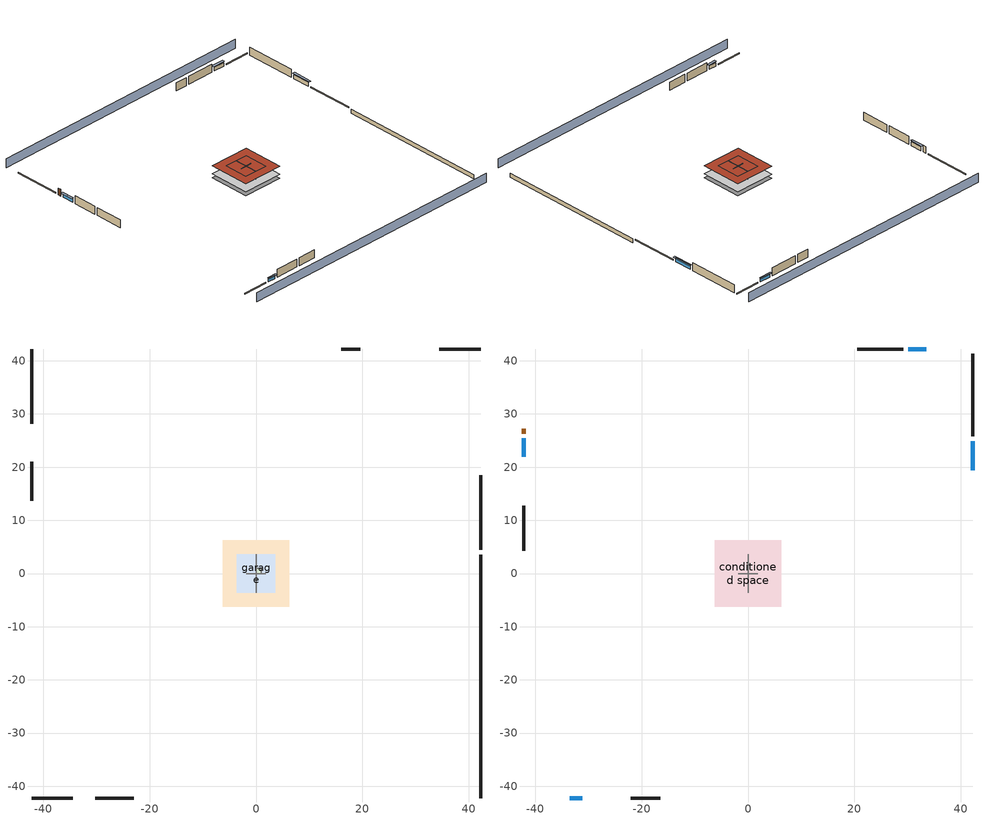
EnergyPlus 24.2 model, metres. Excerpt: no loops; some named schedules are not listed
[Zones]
crawlspace - vented
 floor foundation (Slab2 construction): -6.28,-6.28 -6.28,6.28 6.28,6.28 6.28,-6.28 z-0.91
 wall outside (RimJoist1 construction): 42.22,4.43 42.22,18.48 z0.3:0.61
 wall outside (RimJoist2 construction): -42.22,-42.22 -34.42,-42.22 z0.3:0.61
 wall outside (RimJoist3 construction): -42.22,42.22 -42.22,28.17 z0.3:0.61
 wall outside (RimJoist4 construction): 42.22,42.22 34.42,42.22 z0.3:0.61
 wall foundation (FoundationWall1 construction): 42.22,-42.22 42.22,3.5 z-0.91:0.3
furnace airloop ret air zone
 floor adiabatic (AdiabaticConst): 0,0 0,1 1,1 1,0 z0
 wall adiabatic (AdiabaticConst): 0,1 0,0 1,0 1,1 0,1 z0:1
 ceiling adiabatic (AdiabaticConst): 1,0 1,1 0,1 0,0 z1
garage
 floor foundation (Slab1 construction): -3.66,-3.66 -3.66,3.66 3.66,3.66 3.66,-3.66 z0
 wall outside (Wall1 construction): -30.27,-42.22 -22.96,-42.22 z0.3:2.74
 wall outside (Wall2 construction): -42.22,21.03 -42.22,13.71 z0.3:2.74
 wall outside (Wall9 construction): 19.65,42.22 15.99,42.22 z0.3:2.74
 wall to conditioned space (Wall5 construction Reversed): 0,-3.66 0,3.66 z0.3:2.74
 wall to conditioned space (Wall6 construction Reversed): 1.83,0 -1.83,0 z0.3:2.74
 roof outside (Roof1 construction): -3.66,3.66 -3.66,-3.66 3.66,-3.66 3.66,3.66 z2.74
conditioned space
 floor to crawlspace - vented (Floor1 construction): -6.28,-6.28 -6.28,6.28 6.28,6.28 6.28,-6.28 z0.3
 wall outside (AdiabaticWallConstruction 1): -42.22,27.24 -42.22,26.33 z0.3:2.34
 wall outside (AdiabaticWallConstruction): 42.22,19.41 42.22,24.87 z0.3:1.52; -33.49,-42.22 -31.2,-42.22 z0.3:1.34; -42.22,25.4 -42.22,21.96 z0.3:1.46; 33.49,42.22 30.11,42.22 z0.3:1.4
 wall outside (Wall3 construction): 42.22,25.8 42.22,41.29 z0.3:2.74
 wall outside (Wall4 construction): -22.03,-42.22 -16.54,-42.22 z0.3:2.74
 wall outside (Wall7 construction): -42.22,12.78 -42.22,4.27 z0.3:2.74
 wall outside (Wall8 construction): 29.18,42.22 20.58,42.22 z0.3:2.74
 window (WindowConstruction): 42.22,19.41 42.22,24.87 z0.3:1.52
 window (WindowConstruction 1): -33.49,-42.22 -31.2,-42.22 z0.3:1.34
 window (WindowConstruction 2): -42.22,25.4 -42.22,21.96 z0.3:1.46
 window (WindowConstruction 3): 33.49,42.22 30.11,42.22 z0.3:1.4
 door (Door): -42.22,27.24 -42.22,26.33 z0.3:2.34
 roof outside (Roof2 construction): -6.28,6.28 -6.28,-6.28 6.28,-6.28 6.28,6.28 z2.74
shading: 42.22,46.79 -42.22,46.79 / -42.22,-46.79 42.22,-46.79 z0:2.74; 42.22,25.18 42.22,19.1 42.83,19.1 42.83,25.18 z1.83; -30.9,-42.22 -33.79,-42.22 -33.79,-42.83 -30.9,-42.83 z1.65; -42.22,21.65 -42.22,25.7 -42.83,25.7 -42.83,21.65 z1.77; 29.81,42.22 33.79,42.22 33.79,42.83 29.81,42.83 z1.71
[Building]
Building 1: Terrain=Suburbs
[Site:Location]
Portland Intl Arpt_OR: Latitude {deg}=45.59; Longitude {deg}=-122.6; Time Zone {hr}=-8; Elevation {m}=33; Keep Site Location Information=Yes
[Site:GroundTemperature:Shallow]
10.2558, 8.96328, 8.85977, 9.47314, 11.9355, 14.3863, 16.5111, 17.8571, 17.9714, 16.8767, 14.8061, 12.4304
[Site:WaterMainsTemperature]
Calculation Method=Schedule; Temperature Schedule=mains temperature schedule
[Material] Roughness=Rough; Thermal Absorptance=0.9
Name | Thickness {m} | Conductivity {W/m-K} | Density {kg/m3} | Specific Heat {J/kg-K} | Solar Absorptance | Visible Absorptance
asphalt or fiberglass shingles | 0.00635 | 0.162714 | 1121.4 | 1465.45 | 0.85 | 0.85
concrete 4.0 in. | 0.1016 | 1.803125 | 2242.8 | 837.4 | 0.7 | 0.7
concrete 8.0 in. | 0.2032 | 1.803125 | 2242.8 | 837.4 | 0.7 | 0.7
door material | 0.04445 | 0.0612267 | 512.64 | 1214.23 | 0.7 | 0.7
floor covering | 0.0127 | 0.0433444 | 54.468 | 1339.84 | 0.6 | 0.6
floor stud and cavity | 0.1397 | 0.923637 | 92.3553 | 1139.71 | 0.7 | 0.7
furniture material conditioned space 1; furniture material garage 1 | 0.1524 | 0.115458 | 640.8 | 1214.23 | 0.6 | 0.6
gypsum board | 0.0127 | 0.160291 | 801 | 837.4 | 0.6 | 0.6
osb sheathing 0.5 in. | 0.0127 | 0.115458 | 512.64 | 1214.23 | 0.6 | 0.6
osb sheathing 0.5 in. 1; osb sheathing 0.5 in. 2; osb sheathing 0.5 in. 3 | 0.0127 | 0.115458 | 512.64 | 1214.23 | 0.7 | 0.7
osb sheathing 0.75 in. | 0.01905 | 0.115458 | 512.64 | 1214.23 | 0.7 | 0.7
rim joist stud and cavity | 0.0508 | 0.178688 | 50.32683 | 1063.81 | 0.6 | 0.6
roof rigid ins | 0.00254769 | 0.029427 | 32.04 | 1214.23 | 0.7 | 0.7
roof rigid ins 1 | 0.103632 | 0.029427 | 32.04 | 1214.23 | 0.7 | 0.7
roof stud and cavity | 0.2032 | 0.161866 | 78.34581 | 1123.46 | 0.7 | 0.7
soil 0.5 in. | 0.0127 | 1.9041 | 1842.3 | 418.7 | 0.7 | 0.7
wall rigid ins | 0.512978 | 0.029427 | 32.04 | 1214.23 | 0.7 | 0.7
wall stud and cavity | 0.1397 | 0.727959 | 139.0536 | 1170.24 | 0.6 | 0.6
wall stud and cavity 1 | 0.1397 | 0.550994 | 139.0536 | 1170.24 | 0.7 | 0.7
wall stud and cavity 2 | 0.1397 | 0.335416 | 139.0536 | 1170.24 | 0.7 | 0.7
wall stud and cavity 3 | 0.0889 | 0.380278 | 52.3479 | 1209.89 | 0.7 | 0.7
wall stud and cavity 4 | 0.0889 | 0.391764 | 83.0341 | 1211.67 | 0.7 | 0.7
wood siding | 0.0254 | 0.102417 | 544.68 | 1172.36 | 0.85 | 0.85
wood siding 1; wood siding 2 | 0.0254 | 0.102417 | 544.68 | 1172.36 | 0.7 | 0.7
[Material:NoMass]
Adiabatic: Roughness=Rough; Thermal Resistance {m2-K/W}=176.1; Thermal Absorptance=0.9; Solar Absorptance=0.7; Visible Absorptance=0.7
[WindowMaterial:SimpleGlazingSystem]
WindowMaterial: U-Factor {W/m2-K}=4.76952; Solar Heat Gain Coefficient=0.63
[Construction]
AdiabaticConst: Adiabatic
AdiabaticWallConstruction: wood siding 1, wall rigid ins, wall stud and cavity 3, gypsum board
AdiabaticWallConstruction 1: wood siding 2, wall rigid ins, wall stud and cavity 3, gypsum board
Door: door material
Floor1 construction: floor stud and cavity, osb sheathing 0.75 in., floor covering
FoundationWall1 construction: concrete 8.0 in.
furniture construction conditioned space 1: furniture material conditioned space 1
furniture construction garage 1: furniture material garage 1
PartitionWallConstruction: gypsum board, wall stud and cavity 4, gypsum board
RimJoist1 construction; RimJoist2 construction; RimJoist3 construction; RimJoist4 construction: wood siding, rim joist stud and cavity
Roof1 construction: asphalt or fiberglass shingles, roof rigid ins, osb sheathing 0.5 in.
Roof2 construction: asphalt or fiberglass shingles, roof rigid ins 1, osb sheathing 0.75 in., roof stud and cavity, gypsum board
Slab1 construction: concrete 4.0 in.
Slab2 construction: soil 0.5 in.
Wall1 construction; Wall2 construction: wood siding, osb sheathing 0.5 in. 1, wall stud and cavity
Wall3 construction; Wall4 construction: wood siding, osb sheathing 0.5 in. 1, wall stud and cavity 1, gypsum board
Wall5 construction Reversed: gypsum board, wall stud and cavity 2, osb sheathing 0.5 in. 2
Wall6 construction Reversed: gypsum board, wall stud and cavity 2, osb sheathing 0.5 in. 3
Wall7 construction; Wall8 construction: wood siding, osb sheathing 0.5 in. 3, wall stud and cavity 1, gypsum board
Wall9 construction: wood siding, osb sheathing 0.5 in. 3, wall stud and cavity
WindowConstruction; WindowConstruction 1; WindowConstruction 2; WindowConstruction 3: WindowMaterial
[Zone] Multiplier=1
Name | Volume {m3} | Part of Total Floor Area
conditioned space | 384.656 | Yes
crawlspace - vented | 192.328 | Yes
furnace airloop ret air zone | 1 | No
garage | 130.484 | Yes
[Space]
Name | Zone | Volume {m3} | Space Type
conditioned space 1 | conditioned space | 384.656
crawlspace - vented 1 | crawlspace - vented | 192.328
furnace airloop ret air space | furnace airloop ret air zone |  | Plenum Space Type
garage 1 | garage | 130.484
[SurfaceProperty:IncidentSolarMultiplier] Incident Solar Multiplier=1; Incident Solar Multiplier Schedule=trans schedule winter=0.85 summer=0.7
Window1; Window2; Window3; Window4
[InternalMass]
Name | Construction | Zone or ZoneList | Space or SpaceList | Surface Area {m2}
furniture mass conditioned space 1 | furniture construction conditioned space 1 | conditioned space | conditioned space 1 | 63.09974
partition wall mass | PartitionWallConstruction | conditioned space | conditioned space 1 | 157.749
furniture mass garage 1 | furniture construction garage 1 | garage | garage 1 | 5.35122
[Lights] Design Level Calculation Method=LightingLevel; Return Air Fraction=0; Fraction Radiant=0.6; Fraction Visible=0.2; Fraction Replaceable=1
Name | Zone or ZoneList or Space or SpaceList | Schedule | Lighting Level {W}
interior lighting | conditioned space 1 | lighting_interior | 1057.78
garage lighting | garage 1 | lighting_garage | 54.3644
[People]
occupants: Zone or ZoneList or Space or SpaceList=conditioned space 1; Number of People Schedule=occupants; Number of People Calculation Method=People; Number of People=2; Fraction Radiant=0.314171; Sensible Heat Fraction=0.56303; Activity Level Schedule=occupants activity schedule; Carbon Dioxide Generation Rate {m3/s-W}=0; Enable ASHRAE 55 Comfort Warnings=No; Mean Radiant Temperature Calculation Type=EnclosureAveraged
[ElectricEquipment] Zone or ZoneList or Space or SpaceList=conditioned space 1; Design Level Calculation Method=EquipmentLevel
Name | Schedule | Design Level {W} | Fraction Latent | Fraction Radiant | Fraction Lost
ceiling fan | ceiling_fan | 17.2313 | 0 | 0.558 | 0
clothes dryer | clothes_dryer | 582.997 | 0.015 | 0.081 | 0.85
clothes washer | clothes_washer | 340.573 | 0.03 | 0.162 | 0.7
cooking range | cooking_range | 112.094 | 0.16 | 0.384 | 0.2
fridge | fridge schedule | 45.9075 | 0 | 0.6 | 0
mech vent bath fan 0 | mech vent bath fan 0 schedule | 15 | 0 | 0 | 1
mech vent house fan | mech vent house fan schedule | 0 | 0 | 0 | 1
mech vent house fan cfis | mech vent house fan cfis schedule | 0 | 0 | 0 | 0
mech vent range fan 0 | mech vent range fan 0 schedule | 30 | 0 | 0 | 1
misc plug loads | plug_loads_other | 647.45 | 0.021 | 0.558 | 0.049
misc tv | plug_loads_tv | 823.77 | 0 | 0.6 | 0
whole house fan | Always On Discrete | 0 | 0 | 0 | 1
[OtherEquipment] Design Level Calculation Method=EquipmentLevel
Name | Fuel Type | Zone or ZoneList or Space or SpaceList | Schedule | Design Level {W} | Fraction Latent | Fraction Radiant | Fraction Lost
clothes dryer 1 | NaturalGas | conditioned space 1 | clothes_dryer | 7745.21 | 0.015 | 0.081 | 0.85
cooking range 1 | NaturalGas | conditioned space 1 | cooking_range | 3285.14 | 0.16 | 0.384 | 0.2
furnace airloop_0 SupCondToLv; furnace airloop_0 SupSensLkToCond; mech vent house fan sensible load | None | conditioned space 1 | Always On Discrete | 0 | 0 | 0 | 0
furnace airloop_0 SupLatLkToCond; mech vent house fan latent load | None | conditioned space 1 | Always On Discrete | 0 | 1 | 0 | 0
general water use latent | None | conditioned space 1 | general water use schedule | 44.1266 | 1 | 0 | 0
general water use sensible | None | conditioned space 1 | general water use schedule | -43.4886 | 0 | 0.6 | 0
furnace airloop_0 RetCondToDZ; furnace airloop_0 SupCondToDZ; furnace airloop_0 SupSensLkToDZ | None | crawlspace - vented 1 | Always On Discrete | 0 | 0 | 0 | 0
furnace airloop_0 SupLatLkToDZ | None | crawlspace - vented 1 | Always On Discrete | 0 | 1 | 0 | 0
furnace airloop_0 RetCondToRP; furnace airloop_0 RetSensLkToRP | None | furnace airloop ret air space | Always On Discrete | 0 | 0 | 0 | 0
furnace airloop_0 RetLatLkToRP | None | furnace airloop ret air space | Always On Discrete | 0 | 1 | 0 | 0
water heater energy adjustment1 | Electricity | garage 1 | Always On Discrete | 0.01 | 0 | 0 | 1
water heater lat | None | garage 1 | Always On Discrete | 0 | 1 | 0 | 0
water heater sens | None | garage 1 | Always On Discrete | 0 | 0 | 0 | 0
[ZoneInfiltration:DesignFlowRate] Schedule=Always On Discrete
Name | Zone or ZoneList or Space or SpaceList | Design Flow Rate Calculation Method | Design Flow Rate {m3/s} | Air Changes per Hour {1/hr} | Constant Term Coefficient | Temperature Term Coefficient | Velocity Term Coefficient | Velocity Squared Term Coefficient
infil flow; natural vent flow; whole house fan flow | conditioned space 1 | Flow/Zone | 0
crawlspace_vented 1 duct leakage imbalance infil flow | crawlspace - vented 1 | Flow/Zone | 0
infil crawlspace - vented 1 | crawlspace - vented 1 | AirChanges/Hour |  | 2.6013 | 1 | 0 | 0 | 0
[ZoneMixing] Schedule=Always On Continuous; Design Flow Rate Calculation Method=Flow/Zone; Design Flow Rate {m3/s}=0
Name | Zone or Space | Source Zone or Space
furnace airloop_0 ZoneMixDZToCond mix | conditioned space | crawlspace - vented
furnace airloop_0 ZoneMixCondToDZ mix | crawlspace - vented | conditioned space
[SurfaceProperty:ExposedFoundationPerimeter] Exposed Perimeter Calculation Method=TotalExposedPerimeter
Name | Total Exposed Perimeter {m}
Slab2 | 45.72
Slab1 | 18.288
[SpaceList]
Plenum Space Type: furnace airloop ret air space
[ZoneInfiltration:EffectiveLeakageArea]
infil garage 1: Zone or Space=garage 1; Schedule=Always On Discrete; Effective Air Leakage Area {cm2}=407.755; Stack Coefficient=0.000129147; Wind Coefficient=4.64657e-05
[AvailabilityManager:Scheduled]
furnace airloop Availability Manager: Schedule=Always On Discrete
[AirLoopHVAC:ReturnPlenum]
Air Loop HVAC Return Plenum 1: Zone=furnace airloop ret air zone
[Foundation:Kiva] Wall Depth Below Slab {m}=0.2032
Name | Initial Indoor Air Temperature {C} | Wall Height Above Grade {m}
Foundation Kiva 1 | 13.4258 | 0.1016
Foundation Kiva 2 | 8.80547 | 0.3048
[Foundation:Kiva:Settings]
Soil Conductivity {W/m-K}=1.9041; Soil Density {kg/m3}=1842.3; Soil Specific Heat {J/kg-K}=418.7; Ground Solar Absorptivity=0.9; Ground Thermal Absorptivity=0.9; Ground Surface Roughness {m}=0.03; Far-Field Width {m}=40; Deep-Ground Boundary Condition=ZeroFlux; Deep-Ground Depth {m}=40; Minimum Cell Dimension {m}=0.2; Maximum Cell Growth Coefficient=3; Simulation Timestep=Timestep
[Exterior:Lights]
exterior lighting: Schedule=exterior lighting schedule; Design Level {W}=42.5523
[EnergyManagementSystem:GlobalVariable]
furnace_airloop_0_DuctImbalLkExhFanEquivCond
furnace_airloop_0_DuctImbalLkExhFanEquivDZ
furnace_airloop_0_DuctImbalLkSupFanEquivCond
furnace_airloop_0_DuctImbalLkSupFanEquivDZ
furnace_airloop_0_DZ_T
furnace_airloop_0_DZ_W
furnace_airloop_0_RetCondToDZ
furnace_airloop_0_RetCondToRP
furnace_airloop_0_RetLatLkToRP
furnace_airloop_0_RetSensLkToRP
furnace_airloop_0_SupCondToDZ
furnace_airloop_0_SupCondToLv
furnace_airloop_0_SupLatLkToCond
furnace_airloop_0_SupLatLkToDZ
furnace_airloop_0_SupSensLkToCond
furnace_airloop_0_SupSensLkToDZ
furnace_airloop_0_ZoneMixCondToDZ
furnace_airloop_0_ZoneMixDZToCond
furnace_airloop_AH_MFR
furnace_airloop_AH_Tout
furnace_airloop_AH_VFR
furnace_airloop_AH_Wout
furnace_airloop_Fan_RTF
furnace_airloop_RA_T
furnace_airloop_Ra_W
infil_program_Qfan
infil_program_Qinf
natural_vent_program_Qnv
natural_vent_program_Qwhf
[EnergyManagementSystem:Sensor]
Name | Output:Variable or Output:Meter Index Key | Output:Variable or Output:Meter
airflow_gain | infil flow | Infiltration Sensible Heat Gain Energy
airflow_gain_1 | natural vent flow | Infiltration Sensible Heat Gain Energy
airflow_gain_2 | whole house fan flow | Infiltration Sensible Heat Gain Energy
airflow_loss | infil flow | Infiltration Sensible Heat Loss Energy
airflow_loss_1 | natural vent flow | Infiltration Sensible Heat Loss Energy
airflow_loss_2 | whole house fan flow | Infiltration Sensible Heat Loss Energy
clg_load_cond |  | Cooling:EnergyTransfer:Zone:CONDITIONED SPACE
clg_load_duct |  | Cooling:EnergyTransfer:Zone:FURNACE AIRLOOP RET AIR ZONE
clg_sp_s; clg_sp_s_1 | cooling setpoint | Schedule Value
clothes_dryer_exhaust_0_sch_s | clothes_dryer | Schedule Value
cool_season | cooling season schedule | Schedule Value
ducts_conv | furnace airloop_0 RetCondToRP | Other Equipment Convective Heating Energy
ducts_conv_1 | furnace airloop_0 RetLatLkToRP | Other Equipment Convective Heating Energy
ducts_conv_2 | furnace airloop_0 RetSensLkToRP | Other Equipment Convective Heating Energy
ducts_conv_3 | furnace airloop_0 SupCondToLv | Other Equipment Convective Heating Energy
ducts_conv_4 | furnace airloop_0 SupLatLkToCond | Other Equipment Convective Heating Energy
ducts_conv_5 | furnace airloop_0 SupSensLkToCond | Other Equipment Convective Heating Energy
ducts_rad | furnace airloop_0 RetCondToRP | Other Equipment Radiant Heating Energy
ducts_rad_1 | furnace airloop_0 RetLatLkToRP | Other Equipment Radiant Heating Energy
ducts_rad_2 | furnace airloop_0 RetSensLkToRP | Other Equipment Radiant Heating Energy
ducts_rad_3 | furnace airloop_0 SupCondToLv | Other Equipment Radiant Heating Energy
ducts_rad_4 | furnace airloop_0 SupLatLkToCond | Other Equipment Radiant Heating Energy
ducts_rad_5 | furnace airloop_0 SupSensLkToCond | Other Equipment Radiant Heating Energy
furnace_airloop_0_DZ_T_s | crawlspace - vented | Zone Air Temperature
furnace_airloop_0_DZ_W_s | crawlspace - vented | Zone Mean Air Humidity Ratio
furnace_airloop_AH_MFR_s | Node 6 | System Node Mass Flow Rate
furnace_airloop_AH_Tout_s | Node 6 | System Node Temperature
furnace_airloop_AH_VFR_s | Node 6 | System Node Current Density Volume Flow Rate
furnace_airloop_AH_Wout_s | Node 6 | System Node Humidity Ratio
furnace_airloop_RA_T_s | Node 9 | System Node Temperature
furnace_airloop_Ra_W_s | Node 9 | System Node Humidity Ratio
htg_load_cond |  | Heating:EnergyTransfer:Zone:CONDITIONED SPACE
htg_load_duct |  | Heating:EnergyTransfer:Zone:FURNACE AIRLOOP RET AIR ZONE
htg_sp_s; htg_sp_s_1 | heating setpoint | Schedule Value
ig_ee_conv | ceiling fan | Electric Equipment Convective Heating Energy
ig_ee_conv_1 | clothes dryer | Electric Equipment Convective Heating Energy
ig_ee_conv_3 | cooking range | Electric Equipment Convective Heating Energy
ig_ee_conv_4 | fridge | Electric Equipment Convective Heating Energy
ig_ee_conv_5 | misc plug loads | Electric Equipment Convective Heating Energy
ig_ee_conv_6 | misc tv | Electric Equipment Convective Heating Energy
ig_ee_conv_7 | whole house fan | Electric Equipment Convective Heating Energy
ig_ee_rad | ceiling fan | Electric Equipment Radiant Heating Energy
ig_ee_rad_1 | clothes dryer | Electric Equipment Radiant Heating Energy
ig_ee_rad_3 | cooking range | Electric Equipment Radiant Heating Energy
ig_ee_rad_4 | fridge | Electric Equipment Radiant Heating Energy
ig_ee_rad_5 | misc plug loads | Electric Equipment Radiant Heating Energy
ig_ee_rad_6 | misc tv | Electric Equipment Radiant Heating Energy
ig_ee_rad_7 | whole house fan | Electric Equipment Radiant Heating Energy
ig_lgt_conv | interior lighting | Lights Convective Heating Energy
ig_lgt_rad | interior lighting | Lights Radiant Heating Energy
ig_lgt_vis | interior lighting | Lights Visible Radiation Heating Energy
ig_oe_conv | clothes dryer 1 | Other Equipment Convective Heating Energy
ig_oe_conv_1 | cooking range 1 | Other Equipment Convective Heating Energy
ig_oe_conv_2 | general water use latent | Other Equipment Convective Heating Energy
ig_oe_conv_3 | general water use sensible | Other Equipment Convective Heating Energy
ig_oe_rad | clothes dryer 1 | Other Equipment Radiant Heating Energy
ig_oe_rad_1 | cooking range 1 | Other Equipment Radiant Heating Energy
ig_oe_rad_2 | general water use latent | Other Equipment Radiant Heating Energy
ig_oe_rad_3 | general water use sensible | Other Equipment Radiant Heating Energy
ig_ppl_conv | occupants | People Convective Heating Energy
ig_ppl_rad | occupants | People Radiant Heating Energy
im_conv | furniture mass conditioned space 1 | Surface Inside Face Convection Heat Gain Energy
im_conv_1 | partition wall mass | Surface Inside Face Convection Heat Gain Energy
im_ig | furniture mass conditioned space 1 | Surface Inside Face Internal Gains Radiation Heat Gain Energy
im_ig_1 | partition wall mass | Surface Inside Face Internal Gains Radiation Heat Gain Energy
im_lgt | furniture mass conditioned space 1 | Surface Inside Face Lights Radiation Heat Gain Energy
im_lgt_1 | partition wall mass | Surface Inside Face Lights Radiation Heat Gain Energy
im_sol | furniture mass conditioned space 1 | Surface Inside Face Solar Radiation Heat Gain Energy
im_sol_1 | partition wall mass | Surface Inside Face Solar Radiation Heat Gain Energy
im_surf | furniture mass conditioned space 1 | Surface Inside Face Net Surface Thermal Radiation Heat Gain Energy
im_surf_1 | partition wall mass | Surface Inside Face Net Surface Thermal Radiation Heat Gain Energy
mech_vent_bath_fan_0_sch_s | mech vent bath fan 0 schedule | Schedule Value
mech_vent_range_fan_0_sch_s | mech vent range fan 0 schedule | Schedule Value
mv_conv | mech vent bath fan 0 | Electric Equipment Convective Heating Energy
mv_conv_1 | mech vent house fan | Electric Equipment Convective Heating Energy
mv_conv_2 | mech vent house fan cfis | Electric Equipment Convective Heating Energy
mv_conv_3 | mech vent range fan 0 | Electric Equipment Convective Heating Energy
mv_conv_4 | mech vent house fan latent load | Other Equipment Convective Heating Energy
mv_conv_5 | mech vent house fan sensible load | Other Equipment Convective Heating Energy
mv_rad | mech vent bath fan 0 | Electric Equipment Radiant Heating Energy
mv_rad_1 | mech vent house fan | Electric Equipment Radiant Heating Energy
mv_rad_2 | mech vent house fan cfis | Electric Equipment Radiant Heating Energy
mv_rad_3 | mech vent range fan 0 | Electric Equipment Radiant Heating Energy
mv_rad_4 | mech vent house fan latent load | Other Equipment Radiant Heating Energy
mv_rad_5 | mech vent house fan sensible load | Other Equipment Radiant Heating Energy
natural_vent_s | natural vent schedule | Schedule Value
out_pb_s |  | Site Outdoor Air Barometric Pressure
out_wt_s |  | Site Outdoor Air Humidity Ratio
site_vw_s |  | Site Wind Speed
ss_back_out | Window1 | Surface Window Shortwave from Zone Back Out Window Heat Transfer Rate
ss_back_out_1 | Window2 | Surface Window Shortwave from Zone Back Out Window Heat Transfer Rate
ss_back_out_2 | Window3 | Surface Window Shortwave from Zone Back Out Window Heat Transfer Rate
ss_back_out_3 | Window4 | Surface Window Shortwave from Zone Back Out Window Heat Transfer Rate
ss_conv | Door1 | Surface Inside Face Convection Heat Gain Energy
ss_conv_1 | Window1 | Surface Inside Face Convection Heat Gain Energy
ss_conv_2 | Window2 | Surface Inside Face Convection Heat Gain Energy
ss_conv_3 | Window3 | Surface Inside Face Convection Heat Gain Energy
ss_conv_4 | Window4 | Surface Inside Face Convection Heat Gain Energy
ss_ig | Door1 | Surface Inside Face Internal Gains Radiation Heat Gain Energy
ss_ig_1 | Window1 | Surface Inside Face Internal Gains Radiation Heat Gain Energy
ss_ig_2 | Window2 | Surface Inside Face Internal Gains Radiation Heat Gain Energy
ss_ig_3 | Window3 | Surface Inside Face Internal Gains Radiation Heat Gain Energy
ss_ig_4 | Window4 | Surface Inside Face Internal Gains Radiation Heat Gain Energy
ss_lgt | Door1 | Surface Inside Face Lights Radiation Heat Gain Energy
ss_sol | Door1 | Surface Inside Face Solar Radiation Heat Gain Energy
ss_surf | Door1 | Surface Inside Face Net Surface Thermal Radiation Heat Gain Energy
ss_surf_1 | Window1 | Surface Inside Face Net Surface Thermal Radiation Heat Gain Energy
ss_surf_2 | Window2 | Surface Inside Face Net Surface Thermal Radiation Heat Gain Energy
ss_surf_3 | Window3 | Surface Inside Face Net Surface Thermal Radiation Heat Gain Energy
ss_surf_4 | Window4 | Surface Inside Face Net Surface Thermal Radiation Heat Gain Energy
ss_trans_in | Window1 | Surface Window Transmitted Solar Radiation Rate
ss_trans_in_1 | Window2 | Surface Window Transmitted Solar Radiation Rate
ss_trans_in_2 | Window3 | Surface Window Transmitted Solar Radiation Rate
ss_trans_in_3 | Window4 | Surface Window Transmitted Solar Radiation Rate
ss_trans_out | Window1 | Surface Inside Face Initial Transmitted Diffuse Transmitted Out Window Solar Radiation Rate
ss_trans_out_1 | Window2 | Surface Inside Face Initial Transmitted Diffuse Transmitted Out Window Solar Radiation Rate
ss_trans_out_2 | Window3 | Surface Inside Face Initial Transmitted Diffuse Transmitted Out Window Solar Radiation Rate
ss_trans_out_3 | Window4 | Surface Inside Face Initial Transmitted Diffuse Transmitted Out Window Solar Radiation Rate
s_conv | Floor1 | Surface Inside Face Convection Heat Gain Energy
s_conv_1 | Roof2 | Surface Inside Face Convection Heat Gain Energy
s_conv_2 | Wall3 | Surface Inside Face Convection Heat Gain Energy
s_conv_3 | Wall4 | Surface Inside Face Convection Heat Gain Energy
s_conv_4 | Wall5 | Surface Inside Face Convection Heat Gain Energy
